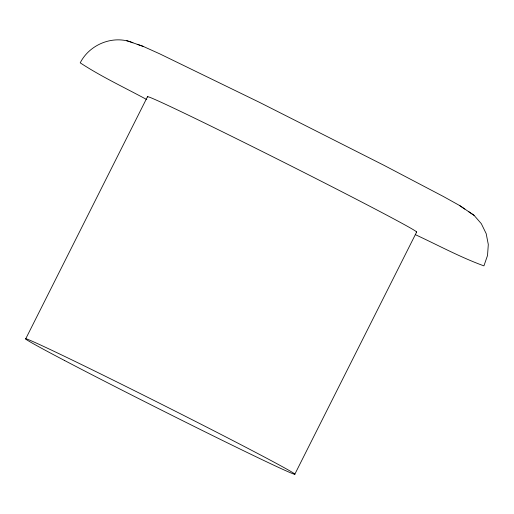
<?xml version="1.0" encoding="UTF-8"?>
<svg xmlns="http://www.w3.org/2000/svg" width="514" height="514" viewBox="0 0 514 514"><rect width="100%" height="100%" fill="white"/><g stroke="black" fill="none" stroke-linecap="round" stroke-linejoin="round"><path stroke-width="0.77" d="M25.7 338.867L147.505 96.69M294.83 474.216L416.636 232.039M132.92 42.784C113.555 34.599 89.59 44.236 80.223 62.849C101.419 76.753 124.536 87.502 146.792 99.594M137.174 44.294L143.053 46.324L159.7 53.829L259.724 102.466L383.939 165.29L443.486 196.547L459.574 205.504L474.049 215.321L481.322 223.693L486.186 233.639L488.3 244.478L487.529 255.471L483.918 265.873C460.281 257.257 438.05 245.165 415.248 234.602M126.688 40.632L143.053 46.324M459.574 205.504L464.862 209.089M468.453 211.524L474.049 215.321M147.807 97.062A150.628 2.628 26.7 0 1 283.015 161.897A150.628 2.628 26.7 0 1 416.192 232.032M64.443 360.436A150.628 2.628 26.7 0 0 289.999 472.552A150.628 2.628 26.7 0 0 126.354 386.644A150.628 2.628 26.7 0 0 64.443 360.436"/></g></svg>
